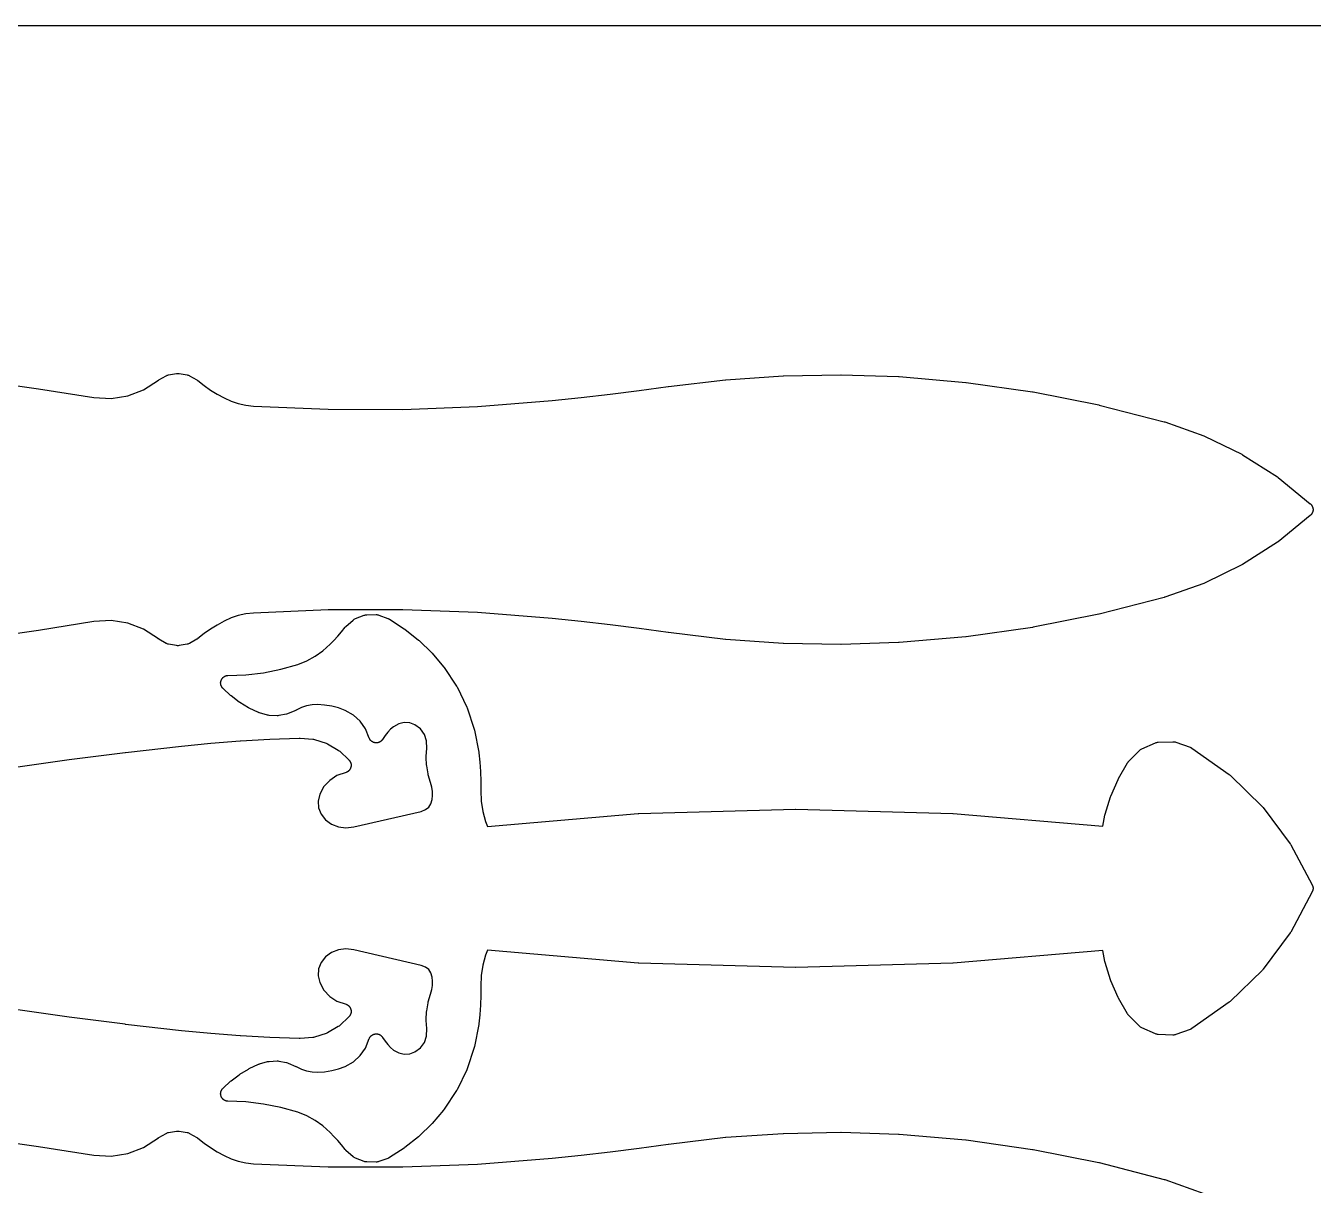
# Model space of a CAD drawing. Header units: metres. Extents: x 0 to 3000, y 0 to 1200.
# Drawn here: x 1698.4 to 2038.1, y 893.9 to 1200 of the extents above; entities that cross this region are included whole.
import ezdxf

# ---------------------------------------------------------------- set-up
doc = ezdxf.new("R2010")
doc.units = ezdxf.units.M

msp = doc.modelspace()

# ---------------------------------------------------------------- linework, layer by layer
at = {"color": 7}
msp.add_lwpolyline([(0, 0), (3000, 0), (3000, 1200), (0, 1200), (0, 0)], close=True, dxfattribs=at)
at = {"color": 1}
for points in [[(1687.02, 1106.26), (1701.77, 1104.14), (1701.8, 1104.14), (1716.43, 1101.82), (1721.01, 1101.56), (1725.38, 1102.25), (1729.51, 1103.84), (1733.43, 1106.42), (1733.49, 1106.45), (1733.54, 1106.49), (1735.47, 1107.58), (1735.63, 1107.66), (1735.79, 1107.72), (1735.95, 1107.77), (1736.12, 1107.81), (1738.24, 1108.17), (1738.47, 1108.2), (1738.69, 1108.2), (1738.92, 1108.17), (1741.04, 1107.81), (1741.21, 1107.77), (1741.38, 1107.72), (1741.54, 1107.66), (1741.69, 1107.58), (1743.62, 1106.49), (1743.66, 1106.46), (1743.71, 1106.44), (1743.74, 1106.41), (1743.79, 1106.38), (1743.83, 1106.35), (1743.87, 1106.32), (1745.54, 1105.02), (1747.23, 1103.83), (1748.98, 1102.73), (1750.76, 1101.74), (1752.62, 1100.88), (1754.52, 1100.24), (1756.48, 1099.8), (1758.52, 1099.57), (1778.21, 1098.75), (1797.94, 1098.72), (1817.65, 1099.48), (1837.35, 1101.02), (1845.01, 1101.82), (1852.67, 1102.71), (1860.33, 1103.69), (1867.98, 1104.75), (1868, 1104.75), (1868.02, 1104.76), (1883.06, 1106.55), (1883.17, 1106.56), (1898.27, 1107.59), (1898.37, 1107.59), (1913.51, 1107.86), (1913.61, 1107.86), (1928.75, 1107.37), (1928.81, 1107.37), (1928.86, 1107.36), (1946.49, 1105.85), (1946.6, 1105.84), (1964.1, 1103.35), (1964.21, 1103.33), (1981.54, 1099.88), (1981.65, 1099.85), (1998.78, 1095.44), (1998.86, 1095.41), (1998.94, 1095.39), (2009.27, 1091.75), (2009.49, 1091.66), (2019.3, 1086.88), (2019.5, 1086.76), (2028.69, 1080.88), (2028.88, 1080.74), (2037.36, 1073.81), (2037.36, 1073.81), (2037.36, 1073.81), (2037.43, 1073.74), (2037.5, 1073.68), (2037.51, 1073.68), (2037.51, 1073.67), (2037.57, 1073.6), (2037.64, 1073.53), (2037.64, 1073.53), (2037.64, 1073.53), (2037.7, 1073.45), (2037.75, 1073.38), (2037.76, 1073.37), (2037.76, 1073.37), (2037.81, 1073.29), (2037.85, 1073.21), (2037.86, 1073.2), (2037.86, 1073.2), (2037.9, 1073.12), (2037.94, 1073.03), (2037.94, 1073.03), (2037.94, 1073.02), (2037.97, 1072.93), (2038.01, 1072.85), (2038.01, 1072.84), (2038.01, 1072.84), (2038.03, 1072.75), (2038.05, 1072.66), (2038.05, 1072.65), (2038.06, 1072.65), (2038.07, 1072.56), (2038.08, 1072.46), (2038.08, 1072.46), (2038.08, 1072.45), (2038.09, 1072.36), (2038.09, 1072.27), (2038.09, 1072.26), (2038.09, 1072.26), (2038.09, 1072.16), (2038.08, 1072.07), (2038.08, 1072.07), (2038.08, 1072.06), (2038.07, 1071.97), (2038.06, 1071.88), (2038.05, 1071.87), (2038.05, 1071.87), (2038.03, 1071.78), (2038.01, 1071.69), (2038.01, 1071.68), (2038.01, 1071.68), (2037.97, 1071.59), (2037.94, 1071.5), (2037.94, 1071.5), (2037.94, 1071.49), (2037.9, 1071.41), (2037.86, 1071.32), (2037.86, 1071.32), (2037.85, 1071.32), (2037.81, 1071.23), (2037.76, 1071.15), (2037.76, 1071.15), (2037.75, 1071.15), (2037.7, 1071.07), (2037.64, 1071), (2037.64, 1070.99), (2037.64, 1070.99), (2037.57, 1070.92), (2037.51, 1070.85), (2037.51, 1070.85), (2037.5, 1070.84), (2037.43, 1070.78), (2037.36, 1070.72), (2037.36, 1070.72), (2037.36, 1070.71), (2028.88, 1063.78), (2028.69, 1063.65), (2019.5, 1057.76), (2019.3, 1057.65), (2009.49, 1052.86), (2009.27, 1052.77), (1998.94, 1049.14), (1998.86, 1049.11), (1998.78, 1049.09), (1981.65, 1044.67), (1981.54, 1044.65), (1964.21, 1041.19), (1964.1, 1041.17), (1946.6, 1038.68), (1946.49, 1038.67), (1928.86, 1037.16), (1928.81, 1037.16), (1928.75, 1037.15), (1913.61, 1036.66), (1913.51, 1036.66), (1898.37, 1036.93), (1898.27, 1036.94), (1883.17, 1037.97), (1883.06, 1037.98), (1868.02, 1039.77), (1868, 1039.77), (1867.98, 1039.77), (1860.33, 1040.84), (1852.67, 1041.81), (1845.01, 1042.7), (1837.35, 1043.5), (1817.65, 1045.05), (1797.94, 1045.81), (1778.21, 1045.78), (1758.52, 1044.95), (1756.48, 1044.72), (1754.52, 1044.28), (1752.62, 1043.64), (1750.76, 1042.79), (1748.98, 1041.79), (1747.23, 1040.69), (1745.54, 1039.51), (1743.87, 1038.2), (1743.83, 1038.17), (1743.79, 1038.14), (1743.74, 1038.12), (1743.71, 1038.09), (1743.66, 1038.06), (1743.62, 1038.04), (1741.69, 1036.94), (1741.54, 1036.87), (1741.38, 1036.8), (1741.21, 1036.75), (1741.04, 1036.71), (1738.92, 1036.35), (1738.69, 1036.32), (1738.47, 1036.32), (1738.24, 1036.35), (1736.12, 1036.71), (1735.95, 1036.75), (1735.79, 1036.8), (1735.63, 1036.87), (1735.47, 1036.94), (1733.54, 1038.04), (1733.49, 1038.07), (1733.43, 1038.11), (1729.51, 1040.68), (1725.38, 1042.28), (1721.01, 1042.97), (1716.43, 1042.7), (1701.8, 1040.38), (1701.77, 1040.38), (1687.02, 1038.26)], [(1695.12, 1004.14), (1709.87, 1006.26), (1709.9, 1006.26), (1724.69, 1008.16), (1724.72, 1008.16), (1739.53, 1009.84), (1739.55, 1009.84), (1739.57, 1009.84), (1747.28, 1010.58), (1747.32, 1010.59), (1755.05, 1011.18), (1755.09, 1011.18), (1762.83, 1011.63), (1762.87, 1011.63), (1770.62, 1011.93), (1770.64, 1011.93), (1770.67, 1011.93), (1770.74, 1011.93), (1770.82, 1011.93), (1770.84, 1011.93), (1770.87, 1011.93), (1774.15, 1011.65), (1774.37, 1011.62), (1774.59, 1011.56), (1777.7, 1010.57), (1777.9, 1010.49), (1778.1, 1010.39), (1780.91, 1008.74), (1781.1, 1008.61), (1781.27, 1008.47), (1783.66, 1006.2), (1783.72, 1006.14), (1783.78, 1006.08), (1783.79, 1006.07), (1783.8, 1006.06), (1783.85, 1005.99), (1783.9, 1005.93), (1783.91, 1005.92), (1783.92, 1005.9), (1783.97, 1005.83), (1784.01, 1005.76), (1784.02, 1005.75), (1784.03, 1005.74), (1784.07, 1005.66), (1784.1, 1005.59), (1784.11, 1005.58), (1784.12, 1005.56), (1784.15, 1005.49), (1784.18, 1005.41), (1784.18, 1005.39), (1784.19, 1005.38), (1784.21, 1005.3), (1784.23, 1005.22), (1784.24, 1005.21), (1784.24, 1005.19), (1784.26, 1005.11), (1784.27, 1005.03), (1784.27, 1005.01), (1784.27, 1005), (1784.28, 1004.92), (1784.29, 1004.83), (1784.29, 1004.82), (1784.29, 1004.8), (1784.29, 1004.72), (1784.29, 1004.64), (1784.29, 1004.62), (1784.29, 1004.61), (1784.28, 1004.52), (1784.27, 1004.44), (1784.26, 1004.43), (1784.26, 1004.41), (1784.24, 1004.33), (1784.23, 1004.25), (1784.22, 1004.23), (1784.22, 1004.22), (1784.19, 1004.14), (1784.17, 1004.06), (1784.16, 1004.05), (1784.16, 1004.03), (1784.13, 1003.96), (1784.09, 1003.88), (1784.09, 1003.87), (1784.08, 1003.85), (1784.04, 1003.78), (1784, 1003.71), (1783.99, 1003.7), (1783.98, 1003.68), (1783.94, 1003.61), (1783.89, 1003.55), (1783.88, 1003.53), (1783.87, 1003.52), (1783.82, 1003.46), (1783.76, 1003.39), (1783.75, 1003.38), (1783.74, 1003.37), (1783.68, 1003.32), (1783.62, 1003.26), (1783.61, 1003.25), (1783.6, 1003.24), (1783.54, 1003.19), (1783.47, 1003.13), (1783.46, 1003.13), (1783.45, 1003.12), (1783.38, 1003.07), (1783.31, 1003.03), (1783.29, 1003.02), (1783.28, 1003.01), (1783.21, 1002.97), (1783.13, 1002.93), (1783.12, 1002.93), (1783.11, 1002.92), (1783.03, 1002.89), (1782.95, 1002.86), (1780.56, 1002.02), (1778.67, 1000.78), (1777.13, 999.13), (1776.03, 997.15), (1775.59, 995.32), (1775.72, 993.52), (1776.38, 991.84), (1777.55, 990.37), (1779.14, 989.23), (1780.96, 988.51), (1782.9, 988.24), (1784.99, 988.47), (1802.77, 992.59), (1803.93, 993.05), (1804.76, 993.72), (1805.36, 994.6), (1805.71, 995.73), (1805.8, 996.76), (1805.76, 997.87), (1805.58, 998.98), (1805.24, 1000.17), (1804.64, 1002.23), (1804.59, 1002.46), (1804.23, 1004.57), (1804.2, 1004.8), (1804.1, 1006.94), (1804.1, 1007.18), (1804.24, 1009.23), (1804.18, 1011.25), (1803.62, 1012.92), (1802.58, 1014.36), (1801.13, 1015.45), (1799.74, 1015.95), (1798.29, 1016.04), (1796.88, 1015.72), (1795.5, 1014.94), (1794.72, 1014.28), (1793.95, 1013.48), (1793.25, 1012.61), (1792.6, 1011.59), (1792.58, 1011.57), (1792.56, 1011.54), (1792.52, 1011.49), (1792.48, 1011.43), (1792.46, 1011.41), (1792.45, 1011.39), (1792.4, 1011.34), (1792.35, 1011.28), (1792.33, 1011.26), (1792.31, 1011.24), (1792.26, 1011.2), (1792.21, 1011.15), (1792.19, 1011.13), (1792.16, 1011.11), (1792.11, 1011.07), (1792.05, 1011.03), (1792.03, 1011.01), (1792.01, 1011), (1791.95, 1010.96), (1791.89, 1010.93), (1791.86, 1010.91), (1791.84, 1010.9), (1791.77, 1010.87), (1791.71, 1010.84), (1791.68, 1010.83), (1791.66, 1010.82), (1791.59, 1010.79), (1791.53, 1010.77), (1791.5, 1010.76), (1791.47, 1010.75), (1791.4, 1010.74), (1791.34, 1010.72), (1791.31, 1010.71), (1791.28, 1010.71), (1791.21, 1010.7), (1791.14, 1010.69), (1791.12, 1010.69), (1791.09, 1010.68), (1791.02, 1010.68), (1790.95, 1010.67), (1790.92, 1010.68), (1790.89, 1010.67), (1790.82, 1010.68), (1790.75, 1010.68), (1790.72, 1010.68), (1790.69, 1010.69), (1790.63, 1010.7), (1790.56, 1010.71), (1790.53, 1010.71), (1790.5, 1010.72), (1790.43, 1010.74), (1790.37, 1010.75), (1790.34, 1010.76), (1790.31, 1010.77), (1790.25, 1010.79), (1790.18, 1010.81), (1790.15, 1010.83), (1790.13, 1010.84), (1790.06, 1010.87), (1790, 1010.9), (1789.98, 1010.91), (1789.95, 1010.92), (1789.89, 1010.96), (1789.83, 1010.99), (1789.81, 1011.01), (1789.78, 1011.03), (1789.73, 1011.07), (1789.67, 1011.11), (1789.65, 1011.13), (1789.63, 1011.14), (1789.58, 1011.19), (1789.52, 1011.24), (1789.5, 1011.26), (1789.48, 1011.28), (1789.44, 1011.33), (1789.39, 1011.38), (1789.37, 1011.4), (1789.35, 1011.42), (1789.31, 1011.48), (1789.27, 1011.54), (1789.26, 1011.56), (1789.24, 1011.58), (1789.2, 1011.64), (1789.17, 1011.7), (1789.15, 1011.73), (1789.14, 1011.75), (1789.11, 1011.82), (1789.08, 1011.88), (1789.07, 1011.91), (1789.06, 1011.93), (1788.06, 1014.42), (1786.68, 1016.41), (1784.89, 1018.03), (1782.7, 1019.26), (1780.99, 1019.88), (1779.16, 1020.36), (1777.31, 1020.67), (1775.45, 1020.8), (1773.97, 1020.73), (1772.55, 1020.47), (1771.18, 1020.01), (1769.75, 1019.29), (1769.71, 1019.28), (1769.67, 1019.25), (1767.72, 1018.39), (1767.5, 1018.31), (1767.27, 1018.25), (1765.2, 1017.87), (1764.98, 1017.84), (1764.75, 1017.84), (1762.64, 1017.93), (1762.41, 1017.95), (1762.19, 1018.01), (1760.13, 1018.59), (1760.07, 1018.61), (1760, 1018.63), (1759.98, 1018.64), (1759.95, 1018.65), (1759.88, 1018.68), (1759.82, 1018.71), (1757.4, 1019.86), (1757.22, 1019.95), (1754.94, 1021.34), (1754.77, 1021.45), (1752.63, 1023.06), (1752.48, 1023.19), (1750.51, 1025.01), (1750.51, 1025.01), (1750.51, 1025.01), (1750.44, 1025.08), (1750.37, 1025.15), (1750.37, 1025.15), (1750.37, 1025.15), (1750.31, 1025.23), (1750.25, 1025.3), (1750.25, 1025.3), (1750.25, 1025.31), (1750.19, 1025.39), (1750.14, 1025.47), (1750.14, 1025.47), (1750.14, 1025.47), (1750.1, 1025.56), (1750.05, 1025.64), (1750.05, 1025.64), (1750.05, 1025.65), (1750.01, 1025.73), (1749.98, 1025.82), (1749.98, 1025.83), (1749.98, 1025.83), (1749.95, 1025.92), (1749.92, 1026.01), (1749.92, 1026.01), (1749.92, 1026.02), (1749.9, 1026.11), (1749.89, 1026.2), (1749.89, 1026.21), (1749.89, 1026.21), (1749.88, 1026.3), (1749.87, 1026.4), (1749.87, 1026.4), (1749.87, 1026.41), (1749.87, 1026.5), (1749.87, 1026.6), (1749.87, 1026.6), (1749.87, 1026.6), (1749.88, 1026.7), (1749.89, 1026.79), (1749.89, 1026.79), (1749.89, 1026.8), (1749.91, 1026.89), (1749.93, 1026.98), (1749.93, 1026.99), (1749.93, 1026.99), (1749.96, 1027.08), (1749.99, 1027.17), (1749.99, 1027.17), (1749.99, 1027.18), (1750.03, 1027.26), (1750.07, 1027.35), (1750.07, 1027.35), (1750.07, 1027.36), (1750.12, 1027.44), (1750.16, 1027.52), (1750.16, 1027.53), (1750.17, 1027.53), (1750.22, 1027.61), (1750.27, 1027.68), (1750.28, 1027.69), (1750.28, 1027.69), (1750.34, 1027.76), (1750.4, 1027.84), (1750.4, 1027.84), (1750.4, 1027.84), (1750.47, 1027.91), (1750.54, 1027.97), (1750.54, 1027.97), (1750.54, 1027.98), (1750.62, 1028.04), (1750.69, 1028.1), (1750.7, 1028.1), (1750.7, 1028.1), (1750.78, 1028.15), (1750.86, 1028.2), (1750.86, 1028.2), (1750.86, 1028.21), (1750.95, 1028.25), (1751.03, 1028.29), (1751.03, 1028.29), (1751.04, 1028.3), (1751.13, 1028.33), (1751.21, 1028.37), (1751.22, 1028.37), (1751.22, 1028.37), (1751.31, 1028.4), (1751.4, 1028.42), (1751.4, 1028.42), (1751.41, 1028.42), (1751.5, 1028.44), (1751.59, 1028.46), (1751.6, 1028.46), (1751.6, 1028.46), (1751.7, 1028.47), (1751.79, 1028.48), (1751.79, 1028.48), (1751.8, 1028.48), (1756.54, 1028.65), (1761.17, 1029.19), (1765.74, 1030.1), (1770.21, 1031.38), (1772.57, 1032.32), (1774.79, 1033.52), (1776.85, 1034.97), (1778.76, 1036.69), (1779.77, 1037.74), (1780.77, 1038.85), (1781.75, 1039.99), (1782.7, 1041.18), (1782.75, 1041.23), (1782.79, 1041.28), (1782.82, 1041.3), (1782.83, 1041.33), (1782.89, 1041.37), (1782.93, 1041.42), (1784.83, 1043.1), (1784.97, 1043.22), (1785.12, 1043.32), (1785.28, 1043.4), (1785.44, 1043.47), (1787.74, 1044.36), (1787.91, 1044.41), (1788.08, 1044.45), (1788.25, 1044.48), (1788.43, 1044.49), (1790.89, 1044.52), (1791.07, 1044.52), (1791.24, 1044.5), (1791.42, 1044.46), (1791.59, 1044.41), (1793.98, 1043.55), (1794.01, 1043.54), (1794.04, 1043.53), (1794.1, 1043.5), (1794.1, 1043.5), (1794.16, 1043.48), (1794.19, 1043.46), (1794.22, 1043.45), (1794.28, 1043.41), (1794.33, 1043.38), (1794.36, 1043.37), (1794.39, 1043.35), (1798.29, 1040.82), (1798.45, 1040.71), (1802.08, 1037.82), (1802.22, 1037.69), (1805.55, 1034.46), (1805.68, 1034.32), (1808.69, 1030.77), (1808.7, 1030.76), (1808.71, 1030.75), (1808.76, 1030.68), (1808.81, 1030.62), (1808.82, 1030.6), (1808.83, 1030.59), (1812.1, 1025.66), (1812.24, 1025.43), (1814.82, 1020.13), (1814.92, 1019.89), (1816.78, 1014.3), (1816.85, 1014.04), (1817.96, 1008.23), (1817.98, 1008.14), (1817.99, 1008.06), (1818.25, 1005.62), (1818.25, 1005.55), (1818.42, 1003.11), (1818.43, 1003.04), (1818.51, 1000.59), (1818.51, 1000.52), (1818.51, 998.1), (1818.61, 995.27), (1819.02, 992.55), (1819.74, 989.9), (1820.24, 988.61), (1860.04, 992.01), (1860.16, 992.02), (1901.54, 993.19), (1901.66, 993.19), (1943.04, 992.02), (1943.16, 992.01), (1982.63, 988.64), (1983.17, 991.59), (1983.23, 991.82), (1984.63, 996.42), (1984.71, 996.63), (1986.63, 1001.04), (1986.74, 1001.25), (1989.16, 1005.41), (1989.19, 1005.46), (1989.22, 1005.51), (1989.25, 1005.54), (1989.27, 1005.58), (1989.3, 1005.62), (1989.34, 1005.66), (1989.37, 1005.7), (1989.39, 1005.73), (1989.43, 1005.77), (1989.47, 1005.81), (1992.3, 1008.68), (1992.44, 1008.81), (1992.59, 1008.93), (1992.76, 1009.03), (1992.93, 1009.11), (1996.51, 1010.67), (1996.68, 1010.73), (1996.86, 1010.78), (1997.04, 1010.82), (1997.23, 1010.83), (2001.13, 1010.98), (2001.32, 1010.97), (2001.51, 1010.95), (2001.7, 1010.92), (2001.88, 1010.86), (2005.68, 1009.5), (2005.74, 1009.47), (2005.81, 1009.44), (2005.83, 1009.43), (2005.86, 1009.42), (2005.92, 1009.38), (2005.99, 1009.35), (2006.01, 1009.34), (2006.03, 1009.33), (2006.09, 1009.29), (2006.15, 1009.25), (2015.94, 1002.32), (2016.06, 1002.22), (2016.18, 1002.12), (2024.71, 993.81), (2024.82, 993.7), (2024.92, 993.58), (2032.07, 984.05), (2032.16, 983.92), (2032.24, 983.79), (2037.86, 973.2), (2037.9, 973.12), (2037.94, 973.03), (2037.94, 973.03), (2037.94, 973.02), (2037.97, 972.93), (2038.01, 972.85), (2038.01, 972.84), (2038.01, 972.84), (2038.03, 972.75), (2038.05, 972.66), (2038.05, 972.65), (2038.06, 972.65), (2038.07, 972.56), (2038.08, 972.46), (2038.08, 972.46), (2038.08, 972.45), (2038.09, 972.36), (2038.09, 972.27), (2038.09, 972.26), (2038.09, 972.26), (2038.09, 972.16), (2038.08, 972.07), (2038.08, 972.07), (2038.08, 972.06), (2038.07, 971.97), (2038.06, 971.88), (2038.05, 971.87), (2038.05, 971.87), (2038.03, 971.78), (2038.01, 971.69), (2038.01, 971.68), (2038.01, 971.68), (2037.97, 971.59), (2037.94, 971.5), (2037.94, 971.5), (2037.94, 971.49), (2037.9, 971.41), (2037.86, 971.32), (2032.24, 960.74), (2032.16, 960.6), (2032.07, 960.48), (2024.92, 950.95), (2024.82, 950.83), (2024.71, 950.71), (2016.18, 942.4), (2016.06, 942.3), (2015.94, 942.2), (2006.15, 935.28), (2006.09, 935.24), (2006.03, 935.2), (2006.01, 935.19), (2005.99, 935.17), (2005.92, 935.14), (2005.86, 935.1), (2005.83, 935.09), (2005.81, 935.08), (2005.74, 935.06), (2005.68, 935.03), (2001.88, 933.66), (2001.7, 933.61), (2001.51, 933.57), (2001.32, 933.55), (2001.13, 933.55), (1997.23, 933.69), (1997.04, 933.71), (1996.86, 933.74), (1996.68, 933.79), (1996.51, 933.86), (1992.93, 935.41), (1992.76, 935.5), (1992.59, 935.6), (1992.44, 935.71), (1992.3, 935.84), (1989.47, 938.71), (1989.43, 938.75), (1989.39, 938.79), (1989.37, 938.83), (1989.34, 938.86), (1989.3, 938.9), (1989.27, 938.95), (1989.25, 938.98), (1989.22, 939.02), (1989.19, 939.07), (1989.16, 939.11), (1986.74, 943.28), (1986.63, 943.49), (1984.71, 947.89), (1984.63, 948.11), (1983.23, 952.71), (1983.17, 952.93), (1982.63, 955.89), (1943.16, 952.51), (1943.04, 952.51), (1901.66, 951.33), (1901.54, 951.33), (1860.16, 952.51), (1860.04, 952.51), (1820.24, 955.91), (1819.74, 954.63), (1819.02, 951.97), (1818.61, 949.25), (1818.51, 946.42), (1818.51, 944.01), (1818.51, 943.94), (1818.43, 941.49), (1818.42, 941.42), (1818.25, 938.97), (1818.25, 938.9), (1817.99, 936.46), (1817.98, 936.38), (1817.96, 936.3), (1816.85, 930.48), (1816.78, 930.23), (1814.92, 924.64), (1814.82, 924.39), (1812.24, 919.09), (1812.1, 918.86), (1808.83, 913.93), (1808.82, 913.92), (1808.81, 913.91), (1808.76, 913.84), (1808.71, 913.78), (1808.7, 913.76), (1808.69, 913.75), (1805.68, 910.2), (1805.55, 910.06), (1802.22, 906.83), (1802.08, 906.7), (1798.45, 903.82), (1798.29, 903.7), (1794.39, 901.18), (1794.36, 901.16), (1794.33, 901.14), (1794.28, 901.11), (1794.22, 901.08), (1794.19, 901.06), (1794.16, 901.05), (1794.1, 901.02), (1794.04, 901), (1794.01, 900.99), (1793.98, 900.97), (1791.59, 900.12), (1791.42, 900.06), (1791.24, 900.03), (1791.07, 900.01), (1790.89, 900), (1788.43, 900.04), (1788.25, 900.05), (1788.08, 900.07), (1787.91, 900.11), (1787.74, 900.17), (1785.44, 901.05), (1785.28, 901.12), (1785.12, 901.21), (1784.97, 901.31), (1784.83, 901.42), (1782.93, 903.1), (1782.89, 903.15), (1782.83, 903.2), (1782.82, 903.22), (1782.79, 903.24), (1782.75, 903.29), (1782.7, 903.34), (1781.75, 904.53), (1780.77, 905.67), (1779.77, 906.78), (1778.76, 907.83), (1776.85, 909.56), (1774.79, 911.01), (1772.57, 912.21), (1770.21, 913.15), (1765.74, 914.42), (1761.17, 915.33), (1756.54, 915.88), (1751.8, 916.05), (1751.79, 916.05), (1751.79, 916.05), (1751.7, 916.06), (1751.6, 916.06), (1751.6, 916.07), (1751.59, 916.07), (1751.5, 916.08), (1751.41, 916.1), (1751.4, 916.1), (1751.4, 916.1), (1751.31, 916.13), (1751.22, 916.16), (1751.22, 916.16), (1751.21, 916.16), (1751.13, 916.19), (1751.04, 916.23), (1751.03, 916.23), (1751.03, 916.23), (1750.95, 916.27), (1750.86, 916.32), (1750.86, 916.32), (1750.86, 916.32), (1750.78, 916.37), (1750.7, 916.42), (1750.7, 916.43), (1750.69, 916.43), (1750.62, 916.49), (1750.54, 916.55), (1750.54, 916.55), (1750.54, 916.55), (1750.47, 916.62), (1750.4, 916.68), (1750.4, 916.69), (1750.4, 916.69), (1750.34, 916.76), (1750.28, 916.83), (1750.28, 916.84), (1750.27, 916.84), (1750.22, 916.92), (1750.17, 917), (1750.16, 917), (1750.16, 917), (1750.12, 917.08), (1750.07, 917.17), (1750.07, 917.17), (1750.07, 917.17), (1750.03, 917.26), (1749.99, 917.35), (1749.99, 917.35), (1749.99, 917.35), (1749.96, 917.44), (1749.93, 917.54), (1749.93, 917.54), (1749.93, 917.54), (1749.91, 917.63), (1749.89, 917.73), (1749.89, 917.73), (1749.89, 917.73), (1749.88, 917.83), (1749.87, 917.92), (1749.87, 917.93), (1749.87, 917.93), (1749.87, 918.02), (1749.87, 918.12), (1749.87, 918.12), (1749.87, 918.12), (1749.88, 918.22), (1749.89, 918.31), (1749.89, 918.32), (1749.89, 918.32), (1749.9, 918.41), (1749.92, 918.51), (1749.92, 918.51), (1749.92, 918.51), (1749.95, 918.6), (1749.98, 918.7), (1749.98, 918.7), (1749.98, 918.7), (1750.01, 918.79), (1750.05, 918.88), (1750.05, 918.88), (1750.05, 918.88), (1750.1, 918.97), (1750.14, 919.05), (1750.14, 919.05), (1750.14, 919.06), (1750.19, 919.14), (1750.25, 919.22), (1750.25, 919.22), (1750.25, 919.22), (1750.31, 919.3), (1750.37, 919.37), (1750.37, 919.37), (1750.37, 919.37), (1750.44, 919.44), (1750.51, 919.51), (1750.51, 919.51), (1750.51, 919.51), (1752.48, 921.34), (1752.63, 921.46), (1754.77, 923.07), (1754.94, 923.19), (1757.22, 924.57), (1757.4, 924.67), (1759.82, 925.82), (1759.88, 925.84), (1759.95, 925.87), (1759.98, 925.88), (1760, 925.89), (1760.07, 925.91), (1760.13, 925.94), (1762.19, 926.52), (1762.41, 926.57), (1762.64, 926.59), (1764.75, 926.69), (1764.98, 926.69), (1765.2, 926.66), (1767.27, 926.27), (1767.5, 926.21), (1767.72, 926.13), (1769.67, 925.27), (1769.71, 925.25), (1769.75, 925.23), (1771.18, 924.52), (1772.55, 924.06), (1773.97, 923.79), (1775.45, 923.73), (1777.31, 923.86), (1779.16, 924.16), (1780.99, 924.64), (1782.7, 925.26), (1784.89, 926.49), (1786.68, 928.12), (1788.06, 930.1), (1789.06, 932.59), (1789.07, 932.62), (1789.08, 932.65), (1789.11, 932.71), (1789.14, 932.77), (1789.15, 932.8), (1789.17, 932.82), (1789.2, 932.88), (1789.24, 932.94), (1789.26, 932.96), (1789.27, 932.99), (1789.31, 933.04), (1789.35, 933.1), (1789.37, 933.12), (1789.39, 933.14), (1789.44, 933.19), (1789.48, 933.25), (1789.5, 933.27), (1789.52, 933.29), (1789.58, 933.33), (1789.63, 933.38), (1789.65, 933.4), (1789.67, 933.42), (1789.73, 933.46), (1789.78, 933.5), (1789.81, 933.51), (1789.83, 933.53), (1789.89, 933.57), (1789.95, 933.6), (1789.98, 933.61), (1790, 933.63), (1790.06, 933.66), (1790.13, 933.69), (1790.15, 933.7), (1790.18, 933.71), (1790.25, 933.73), (1790.31, 933.76), (1790.34, 933.76), (1790.37, 933.77), (1790.43, 933.79), (1790.5, 933.81), (1790.53, 933.81), (1790.56, 933.82), (1790.63, 933.83), (1790.69, 933.84), (1790.72, 933.84), (1790.75, 933.84), (1790.82, 933.85), (1790.89, 933.85), (1790.92, 933.85), (1790.95, 933.85), (1791.02, 933.84), (1791.09, 933.84), (1791.12, 933.84), (1791.14, 933.84), (1791.21, 933.83), (1791.28, 933.82), (1791.31, 933.81), (1791.34, 933.8), (1791.4, 933.79), (1791.47, 933.77), (1791.5, 933.76), (1791.53, 933.75), (1791.59, 933.73), (1791.66, 933.71), (1791.68, 933.69), (1791.71, 933.68), (1791.77, 933.65), (1791.84, 933.63), (1791.86, 933.61), (1791.89, 933.6), (1791.95, 933.56), (1792.01, 933.53), (1792.03, 933.51), (1792.05, 933.49), (1792.11, 933.45), (1792.16, 933.41), (1792.19, 933.39), (1792.21, 933.37), (1792.26, 933.33), (1792.31, 933.28), (1792.33, 933.26), (1792.35, 933.24), (1792.4, 933.19), (1792.45, 933.14), (1792.46, 933.11), (1792.48, 933.09), (1792.52, 933.04), (1792.56, 932.98), (1792.58, 932.96), (1792.6, 932.93), (1793.25, 931.91), (1793.95, 931.04), (1794.72, 930.24), (1795.5, 929.58), (1796.88, 928.81), (1798.29, 928.49), (1799.74, 928.57), (1801.13, 929.08), (1802.58, 930.17), (1803.62, 931.6), (1804.18, 933.27), (1804.24, 935.3), (1804.1, 937.35), (1804.1, 937.58), (1804.2, 939.72), (1804.23, 939.95), (1804.59, 942.07), (1804.64, 942.29), (1805.24, 944.35), (1805.58, 945.55), (1805.76, 946.65), (1805.8, 947.77), (1805.71, 948.79), (1805.36, 949.92), (1804.76, 950.8), (1803.93, 951.47), (1802.77, 951.93), (1784.99, 956.06), (1782.9, 956.28), (1780.96, 956.01), (1779.14, 955.29), (1777.55, 954.15), (1776.38, 952.68), (1775.72, 951), (1775.59, 949.2), (1776.03, 947.37), (1777.13, 945.39), (1778.67, 943.74), (1780.56, 942.5), (1782.95, 941.66), (1783.03, 941.63), (1783.11, 941.6), (1783.12, 941.6), (1783.13, 941.59), (1783.21, 941.55), (1783.28, 941.51), (1783.29, 941.51), (1783.31, 941.5), (1783.38, 941.45), (1783.45, 941.41), (1783.46, 941.4), (1783.47, 941.39), (1783.54, 941.34), (1783.6, 941.29), (1783.61, 941.28), (1783.62, 941.27), (1783.68, 941.21), (1783.74, 941.15), (1783.75, 941.14), (1783.76, 941.13), (1783.82, 941.07), (1783.87, 941), (1783.88, 940.99), (1783.89, 940.98), (1783.94, 940.91), (1783.98, 940.84), (1783.99, 940.83), (1784, 940.82), (1784.04, 940.74), (1784.08, 940.67), (1784.09, 940.66), (1784.09, 940.64), (1784.13, 940.57), (1784.16, 940.49), (1784.16, 940.48), (1784.17, 940.46), (1784.19, 940.38), (1784.22, 940.3), (1784.22, 940.29), (1784.23, 940.28), (1784.24, 940.19), (1784.26, 940.11), (1784.26, 940.1), (1784.27, 940.08), (1784.28, 940), (1784.29, 939.92), (1784.29, 939.9), (1784.29, 939.89), (1784.29, 939.8), (1784.29, 939.72), (1784.29, 939.71), (1784.29, 939.69), (1784.28, 939.61), (1784.27, 939.52), (1784.27, 939.51), (1784.27, 939.5), (1784.26, 939.41), (1784.24, 939.33), (1784.24, 939.32), (1784.23, 939.3), (1784.21, 939.22), (1784.19, 939.14), (1784.18, 939.13), (1784.18, 939.11), (1784.15, 939.04), (1784.12, 938.96), (1784.11, 938.95), (1784.1, 938.93), (1784.07, 938.86), (1784.03, 938.78), (1784.02, 938.77), (1784.01, 938.76), (1783.97, 938.69), (1783.92, 938.62), (1783.91, 938.61), (1783.9, 938.6), (1783.85, 938.53), (1783.8, 938.47), (1783.79, 938.45), (1783.78, 938.44), (1783.72, 938.38), (1783.66, 938.32), (1781.27, 936.06), (1781.1, 935.91), (1780.91, 935.79), (1778.1, 934.13), (1777.9, 934.03), (1777.7, 933.95), (1774.59, 932.96), (1774.37, 932.9), (1774.15, 932.87), (1770.87, 932.6), (1770.84, 932.6), (1770.82, 932.59), (1770.74, 932.59), (1770.67, 932.59), (1770.64, 932.59), (1770.62, 932.59), (1762.87, 932.89), (1762.83, 932.89), (1755.09, 933.34), (1755.05, 933.34), (1747.32, 933.94), (1747.28, 933.94), (1739.57, 934.68), (1739.55, 934.69), (1739.53, 934.69), (1724.72, 936.36), (1724.69, 936.37), (1709.9, 938.26), (1709.87, 938.26), (1695.12, 940.38)], [(1687.02, 906.26), (1701.77, 904.14), (1701.8, 904.14), (1716.43, 901.82), (1721.01, 901.56), (1725.38, 902.25), (1729.51, 903.84), (1733.43, 906.42), (1733.49, 906.45), (1733.54, 906.49), (1735.47, 907.58), (1735.63, 907.66), (1735.79, 907.72), (1735.95, 907.77), (1736.12, 907.81), (1738.24, 908.17), (1738.47, 908.2), (1738.69, 908.2), (1738.92, 908.17), (1741.04, 907.81), (1741.21, 907.77), (1741.38, 907.72), (1741.54, 907.66), (1741.69, 907.58), (1743.62, 906.49), (1743.66, 906.46), (1743.71, 906.44), (1743.74, 906.41), (1743.79, 906.38), (1743.83, 906.35), (1743.87, 906.32), (1745.54, 905.02), (1747.23, 903.83), (1748.98, 902.73), (1750.76, 901.74), (1752.62, 900.88), (1754.52, 900.24), (1756.48, 899.8), (1758.52, 899.57), (1778.21, 898.75), (1797.94, 898.72), (1817.65, 899.48), (1837.35, 901.02), (1845.01, 901.82), (1852.67, 902.71), (1860.33, 903.69), (1867.98, 904.75), (1868, 904.75), (1868.02, 904.76), (1883.06, 906.55), (1883.17, 906.56), (1898.27, 907.59), (1898.37, 907.59), (1913.51, 907.86), (1913.61, 907.86), (1928.75, 907.37), (1928.81, 907.37), (1928.86, 907.36), (1946.49, 905.85), (1946.6, 905.84), (1964.1, 903.35), (1964.21, 903.33), (1981.54, 899.88), (1981.65, 899.85), (1998.78, 895.44), (1998.86, 895.41), (1998.94, 895.39), (2009.27, 891.75)]]:
    msp.add_lwpolyline(points, dxfattribs=at)

doc.saveas('drawing.dxf')
